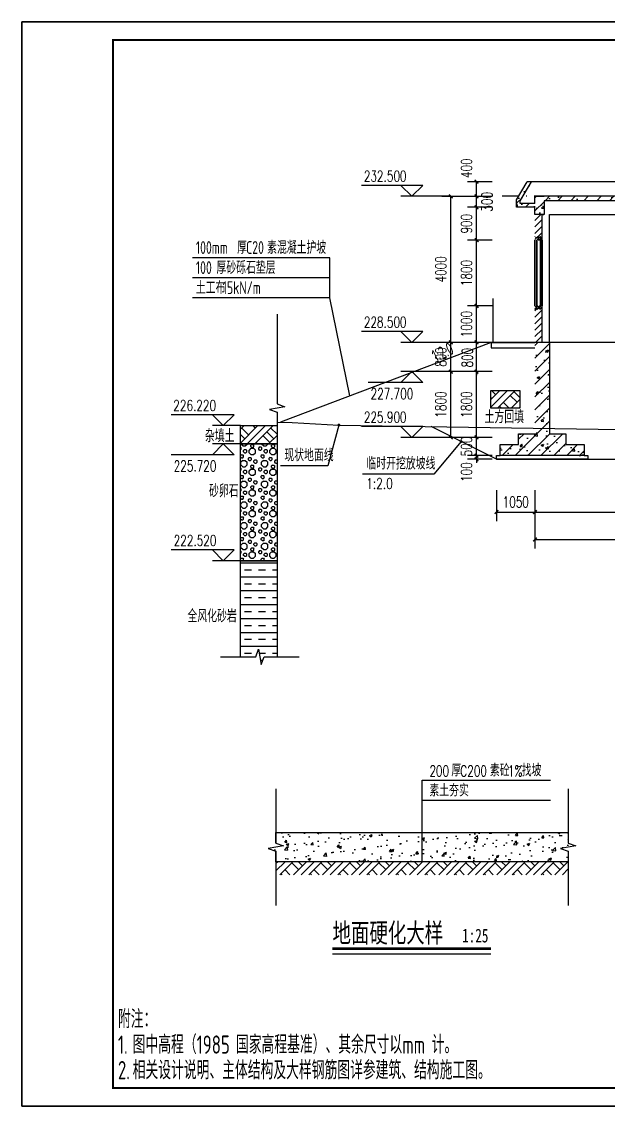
# Model space of a CAD drawing. Header units: millimetres. Extents: x -725 to 2274960, y -506 to 2980382.
# Drawn here: x 2075283 to 2091337, y 2586514 to 2616214 of the extents above; entities that cross this region are included whole.
import ezdxf

# ---------------------------------------------------------------- set-up
doc = ezdxf.new("R2010")
doc.units = ezdxf.units.MM
doc.header["$LTSCALE"] = 1000
doc.linetypes.add('DOTE', pattern=[2.42, 2, -0.2, 0.02, -0.2])
for name, color, linetype in [('DIM_ELEV', 3, 'Continuous'), ('DIM_LEAD', 3, 'Continuous'), ('DIM_SYMB', 3, 'Continuous'), ('DMX', 7, 'Continuous'), ('DOTE', 1, 'DOTE'), ('PUB_DIM', 3, 'Continuous'), ('PUB_TITLE', 4, 'Continuous'), ('TEXT_BG', 3, 'Continuous'), ('TWT_DIM', 3, 'Continuous'), ('YHG_文字', 7, 'Continuous'), ('YHJ_剖面_梁板', 4, 'Continuous'), ('YHJ_平面_砖墙', 4, 'Continuous'), ('YHJ_文字_公文、说明', 7, 'Continuous'), ('YHJ_看线', 144, 'Continuous'), ('YHJ_门窗细线', 160, 'Continuous'), ('附属构件', 6, 'Continuous')]:
    doc.layers.add(name, color=color, linetype=linetype)
doc.styles.add('_TCH_DIM', font='SIMPLEX', dxfattribs={"bigfont": 'GBCBIG'})
doc.styles.add('_TCH_DIM_T3', font='SIMPLEX', dxfattribs={"width": 0.705882, "bigfont": 'GBCBIG'})
doc.styles.add('biaotilan', font='', dxfattribs={"width": 0.7})
doc.styles.add('TSSD_Rein', font='tssdeng.shx', dxfattribs={"width": 0.7, "bigfont": 'hztxt.shx'})
doc.styles.get('biaotilan').set_extended_font_data('SimSun')
doc.dimstyles.new('_TCH_ARCH&&100', dxfattribs={"dimtxt": 297.5, "dimasz": 100, "dimexe": 250, "dimexo": 300, "dimgap": 126.25, "dimtad": 1, "dimdec": 0, "dimzin": 0, "dimdsep": 46, "dimtxsty": '_TCH_DIM_T3', "dimblk": 'ARCHTICK', "dimcen": 0.09, "dimclrt": 7, "dimazin": 2, "dimtfac": 1, "dimtdec": 0, "dimtix": 1, "dimtmove": 2, "dimatfit": 3, "dimfxl": 75, "dimtolj": 1, "dimtzin": 0, "dimarcsym": 0})
doc.dimstyles.new('_TCH_ARCH_M_M&&100', dxfattribs={"dimtxt": 297.5, "dimasz": 100, "dimexe": 250, "dimexo": 300, "dimgap": 126.25, "dimtad": 1, "dimdec": 0, "dimzin": 0, "dimdsep": 46, "dimtxsty": '_TCH_DIM_T3', "dimblk": 'ARCHTICK', "dimcen": 0.09, "dimclrt": 7, "dimazin": 2, "dimtfac": 1, "dimtdec": 0, "dimtix": 1, "dimtmove": 2, "dimatfit": 3, "dimfxl": 75, "dimtolj": 1, "dimtzin": 0, "dimarcsym": 0})
doc.dimstyles.new('_TWT_ARCH&&100', dxfattribs={"dimtxt": 297.5, "dimasz": 100, "dimexe": 250, "dimexo": 300, "dimgap": 126.25, "dimtad": 1, "dimdec": 0, "dimzin": 0, "dimdsep": 46, "dimtxsty": '_TCH_DIM_T3', "dimblk": 'ARCHTICK', "dimcen": 0.09, "dimclrt": 7, "dimazin": 2, "dimtfac": 1, "dimtdec": 0, "dimtix": 1, "dimtmove": 2, "dimatfit": 3, "dimfxl": 75, "dimtolj": 1, "dimtzin": 0, "dimarcsym": 0})
pattern_1 = [(50, (0, 0), (179.3150457, -15.688034), [18.75, -206.25]), (355, (0, 0), (-34.687833, 188.048033), [15, -165]), (100.4514, (14.94, -1.3), (144.627345, 172.3598855), [15.9350475, -175.285528]), (46.1842, (0, 50), (266.810262, -41.379754), [28.125, -309.375]), (96.6356, (22.23, 46.55), (233.665676, 243.529468), [23.902572, -262.92825]), (351.1842, (0, 50), (233.665486, 243.52965), [22.5, -247.5]), (21, (25, 37.5), (149.226763, -100.6547227), [18.75, -206.25]), (326, (25, 37.5), (60.828833, 181.287511), [15, -165]), (71.4514, (37.44, 29.11), (210.055657, 80.632624), [15.9350475, -175.285528]), (37.5, (0, 0), (3.0399638, 83.2234635), [0, -163, 0, -167.5, 0, -165.625]), (7.5, (0, 0), (65.7673844, 98.602928), [0, -95.5, 0, -159.25, 0, -63.125]), (327.5, (-55.75, 0), (133.455609, -5.638718), [0, -62.5, 0, -195, 0, -258.75]), (317.5, (-80.75, 0), (145.7965423, 25.0262456), [0, -81.25, 0, -129.5, 0, -183.75])]

# ---------------------------------------------------------------- blocks, each defined once
blk = doc.blocks.new('HAYJZ A3')
blk.add_lwpolyline([(4975, -403417), (46975, -403417), (46975, -433117), (4975, -433117), (4975, -403417)])
at = {"const_width": 50}
blk.add_lwpolyline([(7475, -403917), (46475, -403917), (46475, -432617), (7475, -432617), (7475, -403917)], dxfattribs=at)
at = {"layer": 'PUB_TITLE'}
blk.add_lwpolyline([(4975, -433117), (46975, -433117), (46975, -403417), (4975, -403417)], close=True, dxfattribs=at)
blk = doc.blocks.new('AFGASEGASGAGASDGASFASFD')
h = blk.add_hatch()
h.set_pattern_fill('混凝土', color=8, scale=25)
h.set_pattern_definition(pattern_1)
h.paths.add_polyline_path([(2087869.4, 2592316.4), (2087974.4, 2592334.9), (2087921.9, 2592354), (2087921.9, 2592425.9), (2086921.9, 2592425.9), (2086921.9, 2592225.9), (2087921.9, 2592225.9), (2087921.9, 2592297.8)])
h.paths.add_polyline_path([(2086921.9, 2592425.9), (2085921.9, 2592425.9), (2085921.9, 2592354), (2085974.4, 2592334.9), (2085869.4, 2592316.4), (2085921.9, 2592297.8), (2085921.9, 2592225.9), (2086921.9, 2592225.9)])
at = {"layer": 'YHJ_剖面_梁板'}
h = blk.add_hatch(dxfattribs=at)
h.set_pattern_fill('混凝土', color=8, scale=25)
h.set_pattern_definition(pattern_1)
edge = h.paths.add_edge_path()
edge.add_line((2085921.9, 2592354), (2085921.9, 2592425.9))
edge.add_line((2085921.9, 2592425.9), (2087921.9, 2592425.9))
edge.add_line((2087921.9, 2592425.9), (2087921.9, 2592354))
h = blk.add_hatch(dxfattribs=at)
h.set_pattern_fill('夯实土壤', color=8, scale=25)
h.set_pattern_definition([(45, (29.5, 0), (-99.348503, 99.348503), []), (45, (82, 0), (-99.348503, 99.348503), []), (45, (134.5, 0), (-99.348503, 99.348503), []), (135, (29.5, 0), (-99.348503, -99.348503), [66.25, -74.25]), (135, (55.75, 26.25), (-99.348503, -99.348503), [66.25, -74.25]), (135, (82, 52.5), (-99.348503, -99.348503), [66.25, -74.25])])
h.paths.add_polyline_path([(2085921.9, 2592225.9), (2087921.9, 2592225.9), (2087921.9, 2592137.1), (2085921.9, 2592137.1)])
at = {"layer": 'DIM_SYMB'}
for p, q in [((2086921.9, 2592646.3), (2086921.9, 2592783.7)), ((2086921.9, 2592783.7), (2087800.3, 2592783.7)), ((2086921.9, 2592225.9), (2086921.9, 2592646.3)), ((2086921.9, 2592646.3), (2087800.3, 2592646.3))]:
    blk.add_line(p, q, dxfattribs=at)
for points in [[(2085921.9, 2592725.9), (2085921.9, 2592354), (2085974.4, 2592334.9), (2085869.4, 2592316.4), (2085921.9, 2592297.8), (2085921.9, 2591925.9)], [(2087921.9, 2592725.9), (2087921.9, 2592354), (2087974.4, 2592334.9), (2087869.4, 2592316.4), (2087921.9, 2592297.8), (2087921.9, 2591925.9)]]:
    blk.add_lwpolyline(points, dxfattribs=at)
at = {"layer": 'YHJ_剖面_梁板'}
for points in [[(2085921.9, 2592354), (2085921.9, 2592425.9), (2087921.9, 2592425.9), (2087921.9, 2592354)], [(2087921.9, 2592297.8), (2087921.9, 2592225.9), (2085921.9, 2592225.9), (2085921.9, 2592297.8)]]:
    blk.add_lwpolyline(points, dxfattribs=at)
at = {"layer": 'DIM_SYMB', "color": 7, "style": '_TCH_DIM', "width": 0.705882}
for s, p in [('200', (2086971.8, 2592810)), ('C200', (2087183.2, 2592810)), ('1%%%', (2087508.6, 2592810))]:
    blk.add_text(s, height=74.38, dxfattribs=at).set_placement(p)
at = {"layer": 'DIM_SYMB', "color": 7, "style": '_TCH_DIM'}
for s, p in [('厚', (2087121.8, 2592810)), ('素砼', (2087385.7, 2592810)), ('找坡', (2087603.6, 2592810)), ('素土夯实', (2086971.8, 2592672.6))]:
    blk.add_text(s, height=84.4, dxfattribs=at).set_placement(p)
blk = doc.blocks.new('_ArchTick')
at = {"color": 0, "linetype": 'ByBlock', "const_width": 0.4}
blk.add_lwpolyline([(-0.5, -0.5), (0.5, 0.5)], dxfattribs=at)
blk = doc.blocks.new('*D259')
at = {"layer": 'Defpoints', "color": 0, "transparency": 16777216}
for p in [(2089329, 2603282), (2104929, 2603282), (2104929, 2602035)]:
    blk.add_point(p, dxfattribs=at)
at = {"layer": 'TWT_DIM', "color": 0, "lineweight": -2, "transparency": 16777216}
for p, q in [((2089329, 2602982), (2089329, 2601785)), ((2104929, 2602982), (2104929, 2601785)), ((2089329, 2602035), (2104929, 2602035))]:
    blk.add_line(p, q, dxfattribs=at)
at = {"layer": 'TWT_DIM', "color": 0, "lineweight": -2, "transparency": 16777216, "xscale": 100, "yscale": 100, "zscale": 100, "rotation": 180}
blk.add_blockref('_ArchTick', (2089329, 2602035), dxfattribs=at)
at = {"layer": 'TWT_DIM', "color": 0, "lineweight": -2, "transparency": 16777216, "xscale": 100, "yscale": 100, "zscale": 100}
blk.add_blockref('_ArchTick', (2104929, 2602035), dxfattribs=at)
at = {"layer": 'TWT_DIM', "color": 7, "transparency": 16777216, "insert": (2097129, 2602310), "char_height": 297.5, "attachment_point": 5, "style": '_TCH_DIM_T3'}
blk.add_mtext('\\A1;15600', dxfattribs=at)
blk = doc.blocks.new('*D260')
at = {"layer": 'Defpoints', "color": 0, "transparency": 16777216}
for p in [(2088279, 2603682), (2089329, 2603682), (2089329, 2602787)]:
    blk.add_point(p, dxfattribs=at)
at = {"layer": 'PUB_DIM', "color": 0, "lineweight": -2, "transparency": 16777216}
for p, q in [((2088279, 2603382), (2088279, 2602537)), ((2089329, 2603382), (2089329, 2602537)), ((2088279, 2602787), (2089329, 2602787))]:
    blk.add_line(p, q, dxfattribs=at)
at = {"layer": 'PUB_DIM', "color": 0, "lineweight": -2, "transparency": 16777216, "xscale": 100, "yscale": 100, "zscale": 100, "rotation": 180}
blk.add_blockref('_ArchTick', (2088279, 2602787), dxfattribs=at)
at = {"layer": 'PUB_DIM', "color": 0, "lineweight": -2, "transparency": 16777216, "xscale": 100, "yscale": 100, "zscale": 100}
blk.add_blockref('_ArchTick', (2089329, 2602787), dxfattribs=at)
at = {"layer": 'PUB_DIM', "color": 7, "transparency": 16777216, "insert": (2088804, 2603062), "char_height": 297.5, "attachment_point": 5, "style": '_TCH_DIM_T3'}
blk.add_mtext('\\A1;1050', dxfattribs=at)
blk = doc.blocks.new('*D261')
at = {"layer": 'Defpoints', "color": 0, "transparency": 16777216}
for p in [(2089329, 2603682), (2094929, 2603682), (2094929, 2602787)]:
    blk.add_point(p, dxfattribs=at)
at = {"layer": 'PUB_DIM', "color": 0, "lineweight": -2, "transparency": 16777216}
for p, q in [((2089329, 2603382), (2089329, 2602537)), ((2094929, 2603382), (2094929, 2602537)), ((2089329, 2602787), (2094929, 2602787))]:
    blk.add_line(p, q, dxfattribs=at)
at = {"layer": 'PUB_DIM', "color": 0, "lineweight": -2, "transparency": 16777216, "xscale": 100, "yscale": 100, "zscale": 100, "rotation": 180}
blk.add_blockref('_ArchTick', (2089329, 2602787), dxfattribs=at)
at = {"layer": 'PUB_DIM', "color": 0, "lineweight": -2, "transparency": 16777216, "xscale": 100, "yscale": 100, "zscale": 100}
blk.add_blockref('_ArchTick', (2094929, 2602787), dxfattribs=at)
at = {"layer": 'PUB_DIM', "color": 7, "transparency": 16777216, "insert": (2092129, 2603062), "char_height": 297.5, "attachment_point": 5, "style": '_TCH_DIM_T3'}
blk.add_mtext('\\A1;5600', dxfattribs=at)
blk = doc.blocks.new('*D266')
at = {"layer": 'Defpoints', "color": 0, "transparency": 16777216}
for p in [(2087731, 2604332), (2088460, 2604332), (2088460, 2604232)]:
    blk.add_point(p, dxfattribs=at)
at = {"layer": 'PUB_DIM', "color": 0, "lineweight": -2, "transparency": 16777216}
for p, q in [((2087731, 2604332), (2087731, 2604432)), ((2088160, 2604332), (2087481, 2604332)), ((2088160, 2604232), (2087481, 2604232)), ((2087731, 2604232), (2087731, 2604332)), ((2087731, 2604232), (2087731, 2604132))]:
    blk.add_line(p, q, dxfattribs=at)
at = {"layer": 'PUB_DIM', "color": 0, "lineweight": -2, "transparency": 16777216, "xscale": 100, "yscale": 100, "zscale": 100}
for p, rotation in [((2087731, 2604332), 270), ((2087731, 2604232), 90)]:
    blk.add_blockref('_ArchTick', p, dxfattribs=dict(at, rotation=rotation))
at = {"layer": 'PUB_DIM', "color": 7, "transparency": 16777216, "insert": (2087456, 2603882), "char_height": 297.5, "attachment_point": 5, "rotation": 90, "style": '_TCH_DIM_T3'}
blk.add_mtext('\\A1;100', dxfattribs=at)
blk = doc.blocks.new('*D267')
at = {"layer": 'Defpoints', "color": 0, "transparency": 16777216}
for p in [(2087731, 2604832), (2088460, 2604832), (2088460, 2604332)]:
    blk.add_point(p, dxfattribs=at)
at = {"layer": 'PUB_DIM', "color": 0, "lineweight": -2, "transparency": 16777216}
for p, q in [((2088160, 2604832), (2087481, 2604832)), ((2087731, 2604832), (2087731, 2604932)), ((2087731, 2604332), (2087731, 2604832)), ((2088160, 2604332), (2087481, 2604332)), ((2087731, 2604332), (2087731, 2604232))]:
    blk.add_line(p, q, dxfattribs=at)
at = {"layer": 'PUB_DIM', "color": 0, "lineweight": -2, "transparency": 16777216, "xscale": 100, "yscale": 100, "zscale": 100}
for p, rotation in [((2087731, 2604832), 270), ((2087731, 2604332), 90)]:
    blk.add_blockref('_ArchTick', p, dxfattribs=dict(at, rotation=rotation))
at = {"layer": 'PUB_DIM', "color": 7, "transparency": 16777216, "insert": (2087456, 2604582), "char_height": 297.5, "attachment_point": 5, "rotation": 90, "style": '_TCH_DIM_T3'}
blk.add_mtext('\\A1;500', dxfattribs=at)
blk = doc.blocks.new('*D268')
at = {"layer": 'Defpoints', "color": 0, "transparency": 16777216}
for p in [(2087731, 2606632), (2088460, 2606632), (2088460, 2604832)]:
    blk.add_point(p, dxfattribs=at)
at = {"layer": 'PUB_DIM', "color": 0, "lineweight": -2, "transparency": 16777216}
for p, q in [((2088160, 2606632), (2087481, 2606632)), ((2087731, 2604832), (2087731, 2606632)), ((2088160, 2604832), (2087481, 2604832))]:
    blk.add_line(p, q, dxfattribs=at)
at = {"layer": 'PUB_DIM', "color": 0, "lineweight": -2, "transparency": 16777216, "xscale": 100, "yscale": 100, "zscale": 100}
for p, rotation in [((2087731, 2606632), 90), ((2087731, 2604832), 270)]:
    blk.add_blockref('_ArchTick', p, dxfattribs=dict(at, rotation=rotation))
at = {"layer": 'PUB_DIM', "color": 7, "transparency": 16777216, "insert": (2087456, 2605732), "char_height": 297.5, "attachment_point": 5, "rotation": 90, "style": '_TCH_DIM_T3'}
blk.add_mtext('\\A1;1800', dxfattribs=at)
blk = doc.blocks.new('*D269')
at = {"layer": 'Defpoints', "color": 0, "transparency": 16777216}
for p in [(2087731, 2607432), (2088460, 2607432), (2088460, 2606632)]:
    blk.add_point(p, dxfattribs=at)
at = {"layer": 'PUB_DIM', "color": 0, "lineweight": -2, "transparency": 16777216}
for p, q in [((2088160, 2607432), (2087481, 2607432)), ((2087731, 2607432), (2087731, 2607532)), ((2087731, 2606632), (2087731, 2607432)), ((2088160, 2606632), (2087481, 2606632)), ((2087731, 2606632), (2087731, 2606532))]:
    blk.add_line(p, q, dxfattribs=at)
at = {"layer": 'PUB_DIM', "color": 0, "lineweight": -2, "transparency": 16777216, "xscale": 100, "yscale": 100, "zscale": 100}
for p, rotation in [((2087731, 2607432), 270), ((2087731, 2606632), 90)]:
    blk.add_blockref('_ArchTick', p, dxfattribs=dict(at, rotation=rotation))
at = {"layer": 'PUB_DIM', "color": 7, "transparency": 16777216, "insert": (2087481, 2607014), "char_height": 297.5, "attachment_point": 5, "rotation": 90, "style": '_TCH_DIM_T3'}
blk.add_mtext('\\A1;800', dxfattribs=at)
blk = doc.blocks.new('*D270')
at = {"layer": 'Defpoints', "color": 0, "transparency": 16777216}
for p in [(2087731, 2608432), (2088460, 2608432), (2088460, 2607432)]:
    blk.add_point(p, dxfattribs=at)
at = {"layer": 'PUB_DIM', "color": 0, "lineweight": -2, "transparency": 16777216}
for p, q in [((2088160, 2608432), (2087481, 2608432)), ((2087731, 2607432), (2087731, 2608432)), ((2088160, 2607432), (2087481, 2607432))]:
    blk.add_line(p, q, dxfattribs=at)
at = {"layer": 'PUB_DIM', "color": 0, "lineweight": -2, "transparency": 16777216, "xscale": 100, "yscale": 100, "zscale": 100}
for p, rotation in [((2087731, 2608432), 90), ((2087731, 2607432), 270)]:
    blk.add_blockref('_ArchTick', p, dxfattribs=dict(at, rotation=rotation))
at = {"layer": 'PUB_DIM', "color": 7, "transparency": 16777216, "insert": (2087456, 2607932), "char_height": 297.5, "attachment_point": 5, "rotation": 90, "style": '_TCH_DIM_T3'}
blk.add_mtext('\\A1;1000', dxfattribs=at)
blk = doc.blocks.new('*D271')
at = {"layer": 'Defpoints', "color": 0, "transparency": 16777216}
for p in [(2087731, 2610232), (2088460, 2610232), (2088460, 2608432)]:
    blk.add_point(p, dxfattribs=at)
at = {"layer": 'PUB_DIM', "color": 0, "lineweight": -2, "transparency": 16777216}
for p, q in [((2088160, 2610232), (2087481, 2610232)), ((2087731, 2608432), (2087731, 2610232)), ((2088160, 2608432), (2087481, 2608432))]:
    blk.add_line(p, q, dxfattribs=at)
at = {"layer": 'PUB_DIM', "color": 0, "lineweight": -2, "transparency": 16777216, "xscale": 100, "yscale": 100, "zscale": 100}
for p, rotation in [((2087731, 2610232), 90), ((2087731, 2608432), 270)]:
    blk.add_blockref('_ArchTick', p, dxfattribs=dict(at, rotation=rotation))
at = {"layer": 'PUB_DIM', "color": 7, "transparency": 16777216, "insert": (2087456, 2609332), "char_height": 297.5, "attachment_point": 5, "rotation": 90, "style": '_TCH_DIM_T3'}
blk.add_mtext('\\A1;1800', dxfattribs=at)
blk = doc.blocks.new('*D272')
at = {"layer": 'Defpoints', "color": 0, "transparency": 16777216}
for p in [(2087731, 2611132), (2088460, 2611132), (2088460, 2610232)]:
    blk.add_point(p, dxfattribs=at)
at = {"layer": 'PUB_DIM', "color": 0, "lineweight": -2, "transparency": 16777216}
for p, q in [((2088160, 2611132), (2087481, 2611132)), ((2087731, 2610232), (2087731, 2611132)), ((2088160, 2610232), (2087481, 2610232))]:
    blk.add_line(p, q, dxfattribs=at)
at = {"layer": 'PUB_DIM', "color": 0, "lineweight": -2, "transparency": 16777216, "xscale": 100, "yscale": 100, "zscale": 100}
for p, rotation in [((2087731, 2611132), 90), ((2087731, 2610232), 270)]:
    blk.add_blockref('_ArchTick', p, dxfattribs=dict(at, rotation=rotation))
at = {"layer": 'PUB_DIM', "color": 7, "transparency": 16777216, "insert": (2087456, 2610682), "char_height": 297.5, "attachment_point": 5, "rotation": 90, "style": '_TCH_DIM_T3'}
blk.add_mtext('\\A1;900', dxfattribs=at)
blk = doc.blocks.new('*D273')
at = {"layer": 'Defpoints', "color": 0, "transparency": 16777216}
for p in [(2087731, 2611432), (2088460, 2611432), (2088460, 2611132)]:
    blk.add_point(p, dxfattribs=at)
at = {"layer": 'PUB_DIM', "color": 0, "lineweight": -2, "transparency": 16777216}
for p, q in [((2088160, 2611432), (2087481, 2611432)), ((2087731, 2611132), (2087731, 2611432)), ((2088160, 2611132), (2087481, 2611132))]:
    blk.add_line(p, q, dxfattribs=at)
at = {"layer": 'PUB_DIM', "color": 0, "lineweight": -2, "transparency": 16777216, "xscale": 100, "yscale": 100, "zscale": 100}
for p, rotation in [((2087731, 2611432), 90), ((2087731, 2611132), 270)]:
    blk.add_blockref('_ArchTick', p, dxfattribs=dict(at, rotation=rotation))
at = {"layer": 'PUB_DIM', "color": 7, "transparency": 16777216, "insert": (2088018, 2611282), "char_height": 297.5, "attachment_point": 5, "rotation": 90, "style": '_TCH_DIM_T3'}
blk.add_mtext('\\A1;300', dxfattribs=at)
blk = doc.blocks.new('*D274')
at = {"layer": 'Defpoints', "color": 0, "transparency": 16777216}
for p in [(2087731, 2611832), (2088460, 2611832), (2088460, 2611432)]:
    blk.add_point(p, dxfattribs=at)
at = {"layer": 'PUB_DIM', "color": 0, "lineweight": -2, "transparency": 16777216}
for p, q in [((2088160, 2611832), (2087481, 2611832)), ((2087731, 2611432), (2087731, 2611832)), ((2088160, 2611432), (2087481, 2611432))]:
    blk.add_line(p, q, dxfattribs=at)
at = {"layer": 'PUB_DIM', "color": 0, "lineweight": -2, "transparency": 16777216, "xscale": 100, "yscale": 100, "zscale": 100}
for p, rotation in [((2087731, 2611832), 90), ((2087731, 2611432), 270)]:
    blk.add_blockref('_ArchTick', p, dxfattribs=dict(at, rotation=rotation))
at = {"layer": 'PUB_DIM', "color": 7, "transparency": 16777216, "insert": (2087456, 2612202), "char_height": 297.5, "attachment_point": 5, "rotation": 90, "style": '_TCH_DIM_T3'}
blk.add_mtext('\\A1;400', dxfattribs=at)
blk = doc.blocks.new('*D275')
at = {"layer": 'Defpoints', "color": 0, "transparency": 16777216}
for p in [(2087029, 2606632), (2088160, 2606632), (2088160, 2604832)]:
    blk.add_point(p, dxfattribs=at)
at = {"layer": 'PUB_DIM', "color": 0, "lineweight": -2, "transparency": 16777216}
for p, q in [((2087860, 2606632), (2086779, 2606632)), ((2087029, 2604832), (2087029, 2606632)), ((2087860, 2604832), (2086779, 2604832))]:
    blk.add_line(p, q, dxfattribs=at)
at = {"layer": 'PUB_DIM', "color": 0, "lineweight": -2, "transparency": 16777216, "xscale": 100, "yscale": 100, "zscale": 100}
for p, rotation in [((2087029, 2606632), 90), ((2087029, 2604832), 270)]:
    blk.add_blockref('_ArchTick', p, dxfattribs=dict(at, rotation=rotation))
at = {"layer": 'PUB_DIM', "color": 7, "transparency": 16777216, "insert": (2086754, 2605732), "char_height": 297.5, "attachment_point": 5, "rotation": 90, "style": '_TCH_DIM_T3'}
blk.add_mtext('\\A1;1800', dxfattribs=at)
blk = doc.blocks.new('*D276')
at = {"layer": 'Defpoints', "color": 0, "transparency": 16777216}
for p in [(2087029, 2607432), (2088160, 2607432), (2088160, 2606632)]:
    blk.add_point(p, dxfattribs=at)
at = {"layer": 'PUB_DIM', "color": 0, "lineweight": -2, "transparency": 16777216}
for p, q in [((2087860, 2607432), (2086779, 2607432)), ((2087029, 2606632), (2087029, 2607432)), ((2087860, 2606632), (2086779, 2606632))]:
    blk.add_line(p, q, dxfattribs=at)
at = {"layer": 'PUB_DIM', "color": 0, "lineweight": -2, "transparency": 16777216, "xscale": 100, "yscale": 100, "zscale": 100}
for p, rotation in [((2087029, 2607432), 90), ((2087029, 2606632), 270)]:
    blk.add_blockref('_ArchTick', p, dxfattribs=dict(at, rotation=rotation))
at = {"layer": 'PUB_DIM', "color": 7, "transparency": 16777216, "insert": (2086754, 2607032), "char_height": 297.5, "attachment_point": 5, "rotation": 90, "style": '_TCH_DIM_T3'}
blk.add_mtext('\\A1;800', dxfattribs=at)
blk = doc.blocks.new('*D277')
at = {"layer": 'Defpoints', "color": 0, "transparency": 16777216}
for p in [(2087029, 2611432), (2088160, 2611432), (2088160, 2607432)]:
    blk.add_point(p, dxfattribs=at)
at = {"layer": 'PUB_DIM', "color": 0, "lineweight": -2, "transparency": 16777216}
for p, q in [((2087860, 2611432), (2086779, 2611432)), ((2087029, 2607432), (2087029, 2611432)), ((2087860, 2607432), (2086779, 2607432))]:
    blk.add_line(p, q, dxfattribs=at)
at = {"layer": 'PUB_DIM', "color": 0, "lineweight": -2, "transparency": 16777216, "xscale": 100, "yscale": 100, "zscale": 100}
for p, rotation in [((2087029, 2611432), 90), ((2087029, 2607432), 270)]:
    blk.add_blockref('_ArchTick', p, dxfattribs=dict(at, rotation=rotation))
at = {"layer": 'PUB_DIM', "color": 7, "transparency": 16777216, "insert": (2086754, 2609432), "char_height": 297.5, "attachment_point": 5, "rotation": 90, "style": '_TCH_DIM_T3'}
blk.add_mtext('\\A1;4000', dxfattribs=at)

msp = doc.modelspace()

# ---------------------------------------------------------------- hatches: boundary and pattern name
h = msp.add_hatch()
h.set_pattern_fill('钢筋混凝土', color=8, scale=20)
h.set_pattern_definition([(45, (-400046.715, -283659.825), (-35.35533906, 35.35533906), []), (50, (-400046.71, -283659.83), (143.4520365, -12.550427), [15, -165]), (355, (-400046.71, -283659.83), (-27.750267, 150.438427), [12, -132]), (100.4514, (-400034.76, -283660.87), (115.7018763, 137.8879084), [12.748038, -140.2284224]), (46.1842, (-400046.71, -283619.83), (213.44821, -33.103803), [22.5, -247.5]), (96.6356, (-400028.93, -283622.58), (186.932541, 194.823574), [19.122058, -210.3426]), (351.1842, (-400046.71, -283619.83), (186.932389, 194.82372), [18, -198]), (21, (-400026.71, -283629.83), (119.3814104, -80.523778), [15, -165]), (326, (-400026.71, -283629.83), (48.6630664, 145.030009), [12, -132]), (71.4514, (-400016.77, -283636.54), (168.0445257, 64.5060993), [12.748038, -140.2284224]), (37.5, (-400046.715, -283659.825), (2.43197106, 66.5787708), [0, -130.4, 0, -134, 0, -132.5]), (7.5, (-400046.715, -283659.825), (52.6139075, 78.8823424), [0, -76.4, 0, -127.4, 0, -50.5]), (327.5, (-400091.315, -283659.825), (106.7644872, -4.51097435), [0, -50, 0, -156, 0, -207]), (317.5, (-400111.31, -283659.825), (116.6372339, 20.0209965), [0, -65, 0, -103.6, 0, -147])])
h.paths.add_polyline_path([(2089428.5468, 2608432.4594), (2089528.5468, 2608432.4594), (2089528.5468, 2608332.4594), (2089428.5468, 2608332.4594)])
h.paths.add_polyline_path([(2089328.5468, 2608432.4594), (2089428.5468, 2608432.4594), (2089428.5468, 2608332.4594), (2089328.5468, 2608332.4594)])
h.paths.add_polyline_path([(2089428.5468, 2610332.4594), (2089528.5468, 2610332.4594), (2089528.5468, 2610232.4594), (2089428.5468, 2610232.4594)])
h.paths.add_polyline_path([(2089328.5468, 2610332.4594), (2089428.5468, 2610332.4594), (2089428.5468, 2610232.4594), (2089328.5468, 2610232.4594)])
h = msp.add_hatch()
h.set_pattern_fill('钢筋混凝土', color=8, scale=100)
h.set_pattern_definition([(45, (-400046.71, -283659.83), (-176.776695, 176.776695), []), (50, (-400046.7, -283659.8), (717.26018, -62.752135), [75, -825]), (355, (-400046.7, -283659.8), (-138.75133, 752.19213), [60, -660]), (100.4514, (-399986.94, -283665.05), (578.50938, 689.43954), [63.74019, -701.14211]), (46.1842, (-400046.7, -283459.8), (1067.24105, -165.51901), [112.5, -1237.5]), (96.6356, (-399957.8, -283473.6), (934.6627, 974.11787), [95.6103, -1051.713]), (351.1842, (-400046.7, -283459.8), (934.66195, 974.1186), [90, -990]), (21, (-399946.7, -283509.8), (596.90705, -402.61889), [75, -825]), (326, (-399946.7, -283509.8), (243.31533, 725.15005), [60, -660]), (71.4514, (-399897, -283543.4), (840.22263, 322.5305), [63.74019, -701.14211]), (37.5, (-400046.71, -283659.83), (12.159855, 332.893854), [0, -652, 0, -670, 0, -662.5]), (7.5, (-400046.7, -283659.83), (263.069537, 394.411712), [0, -382, 0, -637, 0, -252.5]), (327.5, (-400269.71, -283659.83), (533.822436, -22.554872), [0, -250, 0, -780, 0, -1035]), (317.5, (-400369.7, -283659.83), (583.18617, 100.10498), [0, -325, 0, -518, 0, -735])])
h.paths.add_polyline_path([(2089428.5468, 2607432.4594), (2089728.5468, 2607432.4594), (2089728.5468, 2604932.4594), (2090178.5468, 2604932.4594), (2090178.5468, 2604632.4594), (2090678.5468, 2604632.4594), (2090678.5468, 2604332.4594), (2089728.5468, 2604332.4594), (2089428.5468, 2604332.4594)])
h.paths.add_polyline_path([(2088378.5468, 2604632.4594), (2088878.5468, 2604632.4594), (2088878.5468, 2604932.4594), (2089328.5468, 2604932.4594), (2089328.5468, 2607432.4594), (2089428.5468, 2607432.4594), (2089428.5468, 2604332.4594), (2088878.5468, 2604332.4594), (2088378.5468, 2604332.4594)])
at = {"layer": 'TEXT_BG'}
h = msp.add_hatch(dxfattribs=at)
h.set_pattern_fill('夯实土壤', color=8, scale=100)
h.set_pattern_definition([(45, (1446252, 2650698.25), (-397.394, 397.394), []), (45, (1446462, 2650698.25), (-397.394, 397.394), []), (45, (1446672, 2650698.25), (-397.394, 397.394), []), (135, (1446252, 2650698.25), (-397.394, -397.394), [265, -297]), (135, (1446357, 2650803.25), (-397.394, -397.394), [265, -297]), (135, (1446462, 2650908.25), (-397.394, -397.394), [265, -297])])
h.paths.add_polyline_path([(2088922.7883, 2606106.3641), (2088112.8089, 2606106.3641), (2088112.8089, 2605638.7223), (2088922.7883, 2605638.7223)])
at = {"layer": 'YHJ_剖面_梁板'}
h = msp.add_hatch(dxfattribs=at)
h.set_pattern_fill('钢筋混凝土', color=8, scale=100)
h.set_pattern_definition([(45, (-125828.27, 3081.2), (-176.776695, 176.776695), []), (50, (-125828.3, 3081.2), (717.26018, -62.75213), [75, -825]), (355, (-125828.3, 3081.2), (-138.75133, 752.19213), [60, -660]), (100.4514, (-125768.5, 3076), (578.50938, 689.43954), [63.74019, -701.14211]), (46.1842, (-125828.3, 3281.2), (1067.24105, -165.51901), [112.5, -1237.5]), (96.6356, (-125739.3, 3267.4), (934.6627, 974.11787), [95.6103, -1051.713]), (351.1842, (-125828.3, 3281.2), (934.66195, 974.1186), [90, -990]), (21, (-125728.3, 3231.2), (596.90705, -402.61889), [75, -825]), (326, (-125728.3, 3231.2), (243.31533, 725.15005), [60, -660]), (71.4514, (-125678.5, 3197.66), (840.22263, 322.5305), [63.74019, -701.14211]), (37.5, (-125828.27, 3081.2), (12.159855, 332.893854), [0, -652, 0, -670, 0, -662.5]), (7.5, (-125828.27, 3081.2), (263.069537, 394.411712), [0, -382, 0, -637, 0, -252.5]), (327.5, (-126051.27, 3081.2), (533.822436, -22.554872), [0, -250, 0, -780, 0, -1035]), (317.5, (-126151.27, 3081.2), (583.18617, 100.10498), [0, -325, 0, -518, 0, -735])])
h.paths.add_polyline_path([(2095428.5468, 2611312.4594), (2095303.5468, 2611312.4594), (2095303.5468, 2610832.4594), (2095428.5468, 2610832.4594)], flags=17)
h.paths.add_polyline_path([(2095553.5468, 2611312.4594), (2095428.5468, 2611312.4594), (2095428.5468, 2610832.4594), (2095553.5468, 2610832.4594)], flags=17)
h.paths.add_polyline_path([(2100253.5468, 2611312.4594), (2104678.5468, 2611312.4594), (2104678.5468, 2610832.4594), (2104728.5468, 2610832.4594), (2104828.5468, 2610832.4594), (2104828.5468, 2611432.4594), (2104678.5468, 2611432.4594), (2095428.5468, 2611432.4594), (2095428.5468, 2611312.4594), (2095553.5468, 2611312.4594), (2100003.5468, 2611312.4594), (2100003.5468, 2610832.4594), (2100253.5468, 2610832.4594)])
h.paths.add_polyline_path([(2095428.5468, 2611432.4594), (2089428.5468, 2611432.4594), (2089428.5468, 2610932.4594), (2089578.5468, 2610932.4594), (2089578.5468, 2611312.4594), (2092303.5468, 2611312.4594), (2092303.5468, 2610832.4594), (2092553.5468, 2610832.4594), (2092553.5468, 2611312.4594), (2095428.5468, 2611312.4594)])
h.paths.add_polyline_path([(2089428.5468, 2611432.4594), (2089328.5468, 2611432.4594), (2089328.5468, 2611232.4594), (2088928.5468, 2611232.4594), (2088928.5468, 2611305.6645), (2089001.7519, 2611432.4594), (2088886.2819, 2611432.4594), (2088828.5468, 2611332.4594), (2088828.5468, 2611132.4594), (2089328.5468, 2611132.4594), (2089328.5468, 2610932.4594), (2089428.5468, 2610932.4594)])
h.paths.add_polyline_path([(2089232.692, 2611832.4594), (2089117.222, 2611832.4594), (2088886.2819, 2611432.4594), (2089001.7519, 2611432.4594)])
h.paths.add_polyline_path([(2104928.5468, 2611432.4594), (2104828.5468, 2611432.4594), (2104828.5468, 2610832.4594), (2104928.5468, 2610832.4594)])
h.paths.add_polyline_path([(2105428.5468, 2611332.4594), (2105370.8118, 2611432.4594), (2105255.3418, 2611432.4594), (2105328.5468, 2611305.6645), (2105328.5468, 2611232.4594), (2104928.5468, 2611232.4594), (2104928.5468, 2611132.4594), (2105428.5468, 2611132.4594)])
h.paths.add_polyline_path([(2105139.8717, 2611832.4594), (2105024.4017, 2611832.4594), (2105255.3418, 2611432.4594), (2105370.8118, 2611432.4594)])
h = msp.add_hatch(dxfattribs=at)
h.set_pattern_fill('普通砖', color=8, scale=50)
h.set_pattern_definition([(45, (-125828.27, 3170.97), (-88.388383, 88.388383), [])])
h.paths.add_polyline_path([(2095528.5468, 2609932.4594), (2095428.5468, 2609932.4594), (2095428.5468, 2610832.4594), (2095528.5468, 2610832.4594)])
h.paths.add_polyline_path([(2095328.5468, 2610832.4594), (2095428.5468, 2610832.4594), (2095428.5468, 2609932.4594), (2095328.5468, 2609932.4594)])
h.paths.add_polyline_path([(2089528.5468, 2610332.4594), (2089428.5468, 2610332.4594), (2089428.5468, 2610932.4594), (2089528.5468, 2610932.4594)])
h.paths.add_polyline_path([(2089428.5468, 2610332.4594), (2089328.5468, 2610332.4594), (2089328.5468, 2610932.4594), (2089428.5468, 2610932.4594)])
h.paths.add_polyline_path([(2089428.5468, 2608332.4594), (2089528.5468, 2608332.4594), (2089528.5468, 2607432.4594), (2089428.5468, 2607432.4594)])
h.paths.add_polyline_path([(2089328.5468, 2608332.4594), (2089428.5468, 2608332.4594), (2089428.5468, 2607432.4594), (2089328.5468, 2607432.4594)])
h = msp.add_hatch(dxfattribs=at)
h.set_pattern_fill('夯实土壤', color=8, scale=100)
h.set_pattern_definition([(45, (1719.54, -2612.85), (-397.39401, 397.39401), []), (45, (1929.54, -2612.85), (-397.39401, 397.39401), []), (45, (2139.54, -2612.85), (-397.39401, 397.39401), []), (135, (1719.54, -2612.85), (-397.39401, -397.39401), [265, -297]), (135, (1824.54, -2507.85), (-397.39401, -397.39401), [265, -297]), (135, (1929.54, -2402.85), (-397.39401, -397.39401), [265, -297])])
h.paths.add_polyline_path([(2081270.5728, 2605152.4594), (2082270.5728, 2605152.4594), (2082270.5728, 2604652.4594), (2081270.5728, 2604652.4594)])
h = msp.add_hatch(dxfattribs=at)
h.set_pattern_fill('石料_12', color=8, scale=1800, pattern_type=2)
h.set_pattern_definition([(0, (1601.54, -2612.85), (0, 566.92912), [35.43307, -531.49605]), (45, (1636.98, -2612.85), (-283.46456, 283.46456), [35.43307, -365.446357]), (135, (1601.54, -2612.85), (-283.46456, -283.46456), [35.43307, -365.446357]), (90, (1662.03, -2587.8), (-566.92912, 3e-14), [35.43307, -531.49605]), (90, (1576.5, -2587.8), (-566.92912, 3e-14), [35.43307, -531.49605]), (315, (1636.98, -2527.3), (283.46456, 283.46456), [35.43307, -365.446357]), (225, (1601.54, -2527.3), (283.46456, -283.46456), [35.43307, -365.446357]), (0, (1601.54, -2527.3), (0, 566.92912), [35.43307, -531.49605]), (0, (1885, -2896.3), (0, 566.92912), [35.43307, -531.49605]), (0, (1885, -2810.8), (0, 566.92912), [35.43307, -531.49605]), (90, (1859.95, -2871.26), (-566.92912, 3e-14), [35.43307, -531.49605]), (90, (1945.5, -2871.26), (-566.92912, 3e-14), [35.43307, -531.49605]), (0, (1493.54, -2378.85), (0, 566.92913), [70.86614, -496.06299]), (45, (1564.4, -2378.85), (5e-14, 566.92914), [70.86614, -730.89274]), (135, (1493.54, -2378.85), (-566.92914, 5e-14), [70.86614, -730.89274]), (90, (1614.5, -2328.74), (-566.92913, 3e-14), [70.86614, -496.06299]), (90, (1443.43, -2328.74), (-566.92913, 3e-14), [70.86614, -496.06299]), (315, (1564.4, -2207.77), (566.92914, -1e-13), [70.86614, -730.89274]), (225, (1493.54, -2207.77), (-1e-13, -566.92914), [70.86614, -730.89274]), (0, (1493.54, -2207.77), (0, 566.92913), [70.86614, -496.06299]), (0, (1835.54, -2144.85), (0, 566.92913), [70.86614, -496.06299]), (45, (1906.4, -2144.85), (5e-14, 566.92914), [70.86614, -730.89274]), (135, (1835.54, -2144.85), (-566.92914, 5e-14), [70.86614, -730.89274]), (90, (1956.5, -2094.74), (-566.92913, 3e-14), [70.86614, -496.06299]), (90, (1785.43, -2094.74), (-566.92913, 3e-14), [70.86614, -496.06299]), (315, (1906.4, -1973.77), (566.92914, -1e-13), [70.86614, -730.89274]), (225, (1835.54, -1973.77), (-1e-13, -566.92914), [70.86614, -730.89274]), (0, (1835.54, -1973.77), (0, 566.92913), [70.86614, -496.06299]), (0, (2015.54, -2540.85), (0, 566.92912), [35.43307, -531.49605]), (45, (2050.98, -2540.85), (-283.46456, 283.46456), [35.43307, -365.446357]), (135, (2015.54, -2540.85), (-283.46456, -283.46456), [35.43307, -365.446357]), (90, (2076.03, -2515.8), (-566.92912, 3e-14), [35.43307, -531.49605]), (90, (1990.5, -2515.8), (-566.92912, 3e-14), [35.43307, -531.49605]), (315, (2050.98, -2455.3), (283.46456, 283.46456), [35.43307, -365.446357]), (225, (2015.54, -2455.3), (283.46456, -283.46456), [35.43307, -365.446357]), (0, (2015.54, -2455.3), (0, 566.92912), [35.43307, -531.49605]), (0, (2299, -2824.3), (0, 566.92912), [35.43307, -531.49605]), (0, (2299, -2738.8), (0, 566.92912), [35.43307, -531.49605]), (90, (2273.95, -2799.26), (-566.92912, 3e-14), [35.43307, -531.49605]), (90, (2359.5, -2799.26), (-566.92912, 3e-14), [35.43307, -531.49605]), (0, (1799.54, -2468.85), (0, 566.92912), [35.43307, -531.49605]), (45, (1834.98, -2468.85), (-283.46456, 283.46456), [35.43307, -365.446357]), (135, (1799.54, -2468.85), (-283.46456, -283.46456), [35.43307, -365.446357]), (90, (1860.03, -2443.8), (-566.92912, 3e-14), [35.43307, -531.49605]), (90, (1774.5, -2443.8), (-566.92912, 3e-14), [35.43307, -531.49605]), (315, (1834.98, -2383.3), (283.46456, 283.46456), [35.43307, -365.446357]), (225, (1799.54, -2383.3), (283.46456, -283.46456), [35.43307, -365.446357]), (0, (1799.54, -2383.3), (0, 566.92912), [35.43307, -531.49605]), (0, (2083, -2752.3), (0, 566.92912), [35.43307, -531.49605]), (0, (2083, -2666.8), (0, 566.92912), [35.43307, -531.49605]), (90, (2057.95, -2727.26), (-566.92912, 3e-14), [35.43307, -531.49605]), (90, (2143.5, -2727.26), (-566.92912, 3e-14), [35.43307, -531.49605])])
h.paths.add_polyline_path([(2081270.5728, 2604652.4594), (2082270.5728, 2604652.4594), (2082270.5728, 2601452.4594), (2081270.5728, 2601452.4594)])
h = msp.add_hatch(dxfattribs=at)
h.set_pattern_fill('TRANS', color=8, scale=200)
h.set_pattern_definition([(0, (13693.17, -32836.94), (0, 381), []), (0, (13693.17, -32646.44), (0, 381), [190.5, -190.5])])
h.paths.add_polyline_path([(2081914.3178, 2598823.3241), (2082270.5728, 2598823.3241), (2082270.5728, 2601452.4594), (2081270.5728, 2601452.4594), (2081270.5728, 2598823.3241), (2081689.3178, 2598823.3241), (2081765.7516, 2599033.3241), (2081839.8089, 2598613.3241)])

# ---------------------------------------------------------------- linework, layer by layer
at = {"layer": 'DIM_ELEV'}
for p, q in [((2086258.0933, 2611732.4594), (2084578.0933, 2611732.4594)), ((2085958.0933, 2611432.4594), (2085658.0933, 2611732.4594)), ((2085958.0933, 2611432.4594), (2086258.0933, 2611732.4594)), ((2087029.3155, 2611432.4594), (2085658.0933, 2611432.4594)), ((2086258.0933, 2607732.4594), (2084578.0933, 2607732.4594)), ((2085958.0933, 2607432.4594), (2085658.0933, 2607732.4594)), ((2085958.0933, 2607432.4594), (2086258.0933, 2607732.4594)), ((2087029.3155, 2607432.4594), (2085658.0933, 2607432.4594)), ((2085958.0933, 2606632.4594), (2085658.0933, 2606332.4594)), ((2087029.3155, 2606632.4594), (2085658.0933, 2606632.4594)), ((2085958.0933, 2606632.4594), (2086258.0933, 2606332.4594)), ((2086258.0933, 2606332.4594), (2084762.0933, 2606332.4594)), ((2081100.792, 2605452.4594), (2079374.792, 2605452.4594)), ((2080800.792, 2605152.4594), (2080500.792, 2605452.4594)), ((2080800.792, 2605152.4594), (2081100.792, 2605452.4594)), ((2081270.5728, 2605152.4594), (2080500.792, 2605152.4594)), ((2086258.0933, 2605132.4594), (2084578.0933, 2605132.4594)), ((2085958.0933, 2604832.4594), (2085658.0933, 2605132.4594)), ((2085958.0933, 2604832.4594), (2086258.0933, 2605132.4594)), ((2087029.3155, 2604832.4594), (2085658.0933, 2604832.4594)), ((2080800.792, 2604652.4594), (2080500.792, 2604352.4594)), ((2081270.5728, 2604652.4594), (2080500.792, 2604652.4594)), ((2080800.792, 2604652.4594), (2081100.792, 2604352.4594)), ((2081100.792, 2604352.4594), (2079374.792, 2604352.4594)), ((2081100.792, 2601752.4594), (2079374.792, 2601752.4594)), ((2080800.792, 2601452.4594), (2080500.792, 2601752.4594)), ((2080800.792, 2601452.4594), (2081100.792, 2601752.4594)), ((2081270.5728, 2601452.4594), (2080500.792, 2601452.4594))]:
    msp.add_line(p, q, dxfattribs=at)
at = {"layer": 'DIM_LEAD'}
for p, q in [((2083963.7119, 2605169.1936), (2083663.8566, 2604050.1184)), ((2087308.4642, 2604717.5007), (2086562.0774, 2603822.6287)), ((2083663.8566, 2604050.1184), (2082365.4366, 2604050.1184)), ((2086562.0774, 2603822.6287), (2084610.9903, 2603822.6287))]:
    msp.add_line(p, q, dxfattribs=at)
at = {"layer": 'DIM_LEAD', "const_width": 40}
for points in [[(2083968.8883, 2605188.5121, 1), (2083958.5356, 2605149.875, 1)], [(2087321.2745, 2604732.8596, 1), (2087295.6538, 2604702.1419, 1)]]:
    msp.add_lwpolyline(points, format="xyb", close=True, dxfattribs=at)
at = {"layer": 'DIM_SYMB'}
for p, q in [((2083711.787, 2609750.3341), (2079954.7361, 2609750.3341)), ((2083711.787, 2608651.3341), (2083711.787, 2609750.3341)), ((2083711.787, 2609200.8341), (2079954.7361, 2609200.8341)), ((2083711.787, 2608651.3341), (2079954.7361, 2608651.3341)), ((2084267.6846, 2605967.2594), (2083711.787, 2608651.3341))]:
    msp.add_line(p, q, dxfattribs=at)
for points in [[(2082270.5728, 2608201.2477), (2082270.5728, 2605748.9403), (2082480.5728, 2605672.5065), (2082060.5728, 2605598.4492), (2082270.5728, 2605523.9403), (2082270.5728, 2603071.6328)], [(2083788.4296, 2590692.1156), (2088126.2355, 2590692.1156)]]:
    msp.add_lwpolyline(points, dxfattribs=at)
at = {"layer": 'DIM_SYMB', "const_width": 70}
msp.add_lwpolyline([(2083788.4296, 2590832.1156), (2088126.2355, 2590832.1156)], dxfattribs=at)
at = {"layer": 'DMX', "color": 1, "linetype": 'Continuous', "flags": 128}
msp.add_lwpolyline([(2082270.5728, 2605250.0703), (2082688.0684, 2605237.0689), (2083963.7119, 2605169.1936), (2096374.8474, 2604972.4594), (2101863.6809, 2604982.4594), (2107399.2152, 2604822.4594), (2111942.6993, 2605246.6594), (2112595.5405, 2605415.9976)], dxfattribs=at)
at = {"layer": 'DOTE'}
msp.add_line((2105828.5468, 2611432.4594), (2088428.5468, 2611432.4594), dxfattribs=at)
at = {"layer": 'DOTE', "linetype": 'DOTE'}
msp.add_line((2105828.5468, 2607432.4594), (2088428.5468, 2607432.4594), dxfattribs=at)
at = {"layer": 'TWT_DIM'}
msp.add_lwpolyline([(2080723.2178, 2598823.3241), (2081689.3178, 2598823.3241), (2081765.7516, 2599033.3241), (2081839.8089, 2598613.3241), (2081914.3178, 2598823.3241), (2082880.4178, 2598823.3241)], dxfattribs=at)
at = {"layer": 'YHJ_剖面_梁板'}
for p, q in [((2104928.5468, 2611432.4594), (2089328.5468, 2611432.4594)), ((2092303.5468, 2611312.4594), (2089578.5468, 2611312.4594)), ((2089528.5468, 2607432.4594), (2089528.5468, 2610932.4594))]:
    msp.add_line(p, q, dxfattribs=at)
at = {"layer": 'YHJ_剖面_梁板', "const_width": 0.0000001}
for points in [[(2089328.5468, 2611132.4594), (2088828.5468, 2611132.4594), (2088828.5468, 2611332.4594), (2089117.222, 2611832.4594)], [(2089328.5468, 2604932.4594), (2089328.5468, 2611132.4594)]]:
    msp.add_lwpolyline(points, dxfattribs=at)
at = {"layer": 'YHJ_剖面_梁板'}
for points in [[(2089328.5468, 2611132.4594), (2088828.5468, 2611132.4594), (2088828.5468, 2611332.4594), (2089117.222, 2611832.4594)], [(2089328.5468, 2611232.4594), (2088928.5468, 2611232.4594), (2088928.5468, 2611305.6645), (2089232.692, 2611832.4594)], [(2089232.692, 2611832.4594), (2089117.222, 2611832.4594)], [(2089328.5468, 2611232.4594), (2089328.5468, 2611432.4594), (2089578.5468, 2611432.4594)], [(2089578.5468, 2611312.4594), (2089578.5468, 2610932.4594), (2089328.5468, 2610932.4594), (2089328.5468, 2611132.4594)], [(2088128.5468, 2607432.4594), (2082369.7255, 2605246.9825)], [(2088128.5468, 2607432.4594), (2089328.5468, 2607432.4594)], [(2089328.5468, 2607432.4594), (2088128.5468, 2607432.4594), (2088128.5468, 2607282.4594), (2089328.5468, 2607282.4594)], [(2089728.5468, 2607432.4594), (2089728.5468, 2604932.4594)], [(2088278.5468, 2604232.4594), (2086485.0109, 2605129.2274)], [(2089728.5468, 2604932.4594), (2090178.5468, 2604932.4594), (2090178.5468, 2604632.4594), (2090678.5468, 2604632.4594), (2090678.5468, 2604332.4594), (2089728.5468, 2604332.4594), (2088878.5468, 2604332.4594), (2088378.5468, 2604332.4594), (2088378.5468, 2604632.4594), (2088878.5468, 2604632.4594), (2088878.5468, 2604932.4594), (2089328.5468, 2604932.4594)], [(2090678.5468, 2604332.4594), (2090778.5468, 2604332.4594), (2090778.5468, 2604232.4594), (2088378.5468, 2604232.4594), (2088278.5468, 2604232.4594), (2088278.5468, 2604332.4594), (2088378.5468, 2604332.4594)], [(2088278.5468, 2604232.4594), (2094928.5468, 2604232.4594)], [(2081270.5728, 2598823.3241), (2081270.5728, 2601452.4594), (2082270.5728, 2601452.4594), (2082270.5728, 2598823.3241)]]:
    msp.add_lwpolyline(points, dxfattribs=at)
at = {"layer": 'YHJ_剖面_梁板', "const_width": 0.0000001}
for points in [[(2089528.5468, 2610232.4594), (2089328.5468, 2610232.4594), (2089328.5468, 2610332.4594), (2089528.5468, 2610332.4594)], [(2089528.5468, 2608332.4594), (2089328.5468, 2608332.4594), (2089328.5468, 2608432.4594), (2089528.5468, 2608432.4594)]]:
    msp.add_lwpolyline(points, close=True, dxfattribs=at)
at = {"layer": 'YHJ_剖面_梁板'}
for points in [[(2088922.7883, 2606106.3641), (2088112.8089, 2606106.3641), (2088112.8089, 2605638.7223), (2088922.7883, 2605638.7223)], [(2081270.5728, 2605152.4594), (2082270.5728, 2605152.4594), (2082270.5728, 2604652.4594), (2081270.5728, 2604652.4594)], [(2081270.5728, 2604652.4594), (2082270.5728, 2604652.4594), (2082270.5728, 2601452.4594), (2081270.5728, 2601452.4594)]]:
    msp.add_lwpolyline(points, close=True, dxfattribs=at)
at = {"layer": 'YHJ_平面_砖墙'}
msp.add_lwpolyline([(2104728.5468, 2607432.4594), (2089328.5468, 2607432.4594)], dxfattribs=at)
at = {"layer": 'YHJ_看线'}
for p, q in [((2105024.4017, 2611832.4594), (2089232.692, 2611832.4594)), ((2089728.5468, 2607432.4594), (2089728.5468, 2610932.4594))]:
    msp.add_line(p, q, dxfattribs=at)
msp.add_lwpolyline([(2089728.5468, 2610932.4594), (2092303.5468, 2610932.4594)], dxfattribs=at)
at = {"layer": 'YHJ_门窗细线'}
for points in [[(2089328.5468, 2608432.4594), (2089328.5468, 2608432.4594), (2089328.5468, 2610232.4594), (2089328.5468, 2610232.4594)], [(2089378.5468, 2608432.4594), (2089378.5468, 2608432.4594), (2089378.5468, 2610232.4594), (2089378.5468, 2610232.4594)], [(2089478.5468, 2608432.4594), (2089478.5468, 2608432.4594), (2089478.5468, 2610232.4594), (2089478.5468, 2610232.4594)], [(2089528.5468, 2608432.4594), (2089528.5468, 2608432.4594), (2089528.5468, 2610232.4594), (2089528.5468, 2610232.4594)]]:
    msp.add_lwpolyline(points, close=True, dxfattribs=at)
at = {"layer": '附属构件'}
msp.add_lwpolyline([(2088188.5468, 2607432.4594), (2088188.5468, 2608632.4594)], dxfattribs=at)

# ---------------------------------------------------------------- block references
msp.add_blockref('HAYJZ A3', (2070308.4813, 3019631.2319))
at = {"layer": 'YHJ_剖面_梁板', "xscale": 4, "yscale": 4, "zscale": 4}
msp.add_blockref('AFGASEGASGAGASDGASFASFD', (-6261446.2081, -7775691.9105), dxfattribs=at)

# ---------------------------------------------------------------- texts
at = {"layer": 'DIM_ELEV', "color": 7, "style": '_TCH_DIM', "width": 0.705882}
for s, p in [('232.500', (2084646.0933, 2611837.4594)), ('228.500', (2084646.0933, 2607837.4594)), ('227.700', (2084830.0933, 2605877.4594)), ('226.220', (2079432.792, 2605557.4594)), ('225.900', (2084646.0933, 2605237.4594)), ('225.720', (2079442.792, 2603897.4594)), ('222.520', (2079442.792, 2601857.4594))]:
    msp.add_text(s, height=297.5, dxfattribs=at).set_placement(p)
at = {"layer": 'DIM_LEAD', "color": 7, "style": '_TCH_DIM'}
for s, p in [('现状地面线', (2082470.4366, 2604177.4588)), ('临时开挖放坡线', (2084715.9903, 2603949.9692))]:
    msp.add_text(s, height=337.58865, dxfattribs=at).set_placement(p)
at = {"layer": 'DIM_LEAD', "color": 7, "style": '_TCH_DIM', "width": 0.705882}
msp.add_text('1:2.0', height=297.5, dxfattribs=at).set_placement((2084715.9903, 2603420.1287))
at = {"layer": 'DIM_SYMB', "color": 7, "width": 0.7}
for s, height, style, p in [('100mm', 350, 'TSSD_Rein', (2080048.7793, 2609855.3341)), ('厚', 350, 'TSSD_Rein', (2081179.5486, 2609855.3341)), ('C20', 350, 'TSSD_Rein', (2081424.5486, 2609855.3341)), ('素混凝土护坡', 350, 'TSSD_Rein', (2081999.3563, 2609855.3341)), ('100', 350, 'TSSD_Rein', (2080048.7793, 2609305.8341)), ('厚砂砾石垫层', 350, 'TSSD_Rein', (2080614.164, 2609305.8341)), ('土工布', 350, 'TSSD_Rein', (2080048.7793, 2608756.3341)), ('15kN/m', 350, 'TSSD_Rein', (2080783.7793, 2608756.3341)), ('地面硬化大样', 528.69198, 'biaotilan', (2083788.4296, 2591001.2714)), ('1:25', 377.63713, 'biaotilan', (2087336.573, 2591001.2714))]:
    msp.add_text(s, height=height, dxfattribs=dict(at, style=style)).set_placement(p)
at = {"layer": 'YHG_文字', "style": 'TSSD_Rein', "width": 0.7}
msp.add_text('1:2.0', height=350, rotation=26.56505119, dxfattribs=at).set_placement((2086622.4758, 2606877.8509))
for s, p in [('土方回填', (2087951.691, 2605216.9071)), ('杂填土', (2080298.4506, 2604698.8869)), ('砂卵石', (2080409.8366, 2603193.6448)), ('全风化砂岩', (2079820.0254, 2599766.3357))]:
    msp.add_text(s, height=350, dxfattribs=at).set_placement(p)
at = {"layer": 'YHJ_文字_公文、说明', "style": 'TSSD_Rein', "width": 0.7}
for s, p in [('附注：', (2077916.636, 2588654.3367)), ('1.', (2077916.636, 2587954.3367)), ('图中高程（', (2078320.4822, 2587954.3367)), ('1985', (2080070.4822, 2587954.3367)), ('国家高程基准）、其余尺寸以', (2081147.4052, 2587954.3367)), ('计。', (2086505.0975, 2587954.3367)), ('mm', (2085697.4052, 2587954.3367)), ('相关设计说明、主体结构及大样钢筋图详参建筑、结构施工图。', (2078320.4822, 2587254.3367)), ('2.', (2077916.636, 2587254.3367))]:
    msp.add_text(s, height=500, dxfattribs=at).set_placement(p)

# ---------------------------------------------------------------- dimensions: what is measured, and where the dimension line sits
at = {"layer": 'PUB_DIM'}
for base, p1, p2, picture, middle in [((2087731.4841, 2611832.4594), (2088459.7725, 2611432.4594), (2088459.7725, 2611832.4594), '*D274', (2087456.4841, 2612202.4594)), ((2087731.4841, 2611432.4594), (2088459.7725, 2611132.4594), (2088459.7725, 2611432.4594), '*D273', (2088017.5171, 2611282.4594)), ((2087731.4841, 2607432.4594), (2088459.7725, 2606632.4594), (2088459.7725, 2607432.4594), '*D269', (2087481.4841, 2607013.8252)), ((2087731.4841, 2604332.4594), (2088459.7725, 2604232.4594), (2088459.7725, 2604332.4594), '*D266', (2087456.4841, 2603882.4594))]:
    dim = msp.add_linear_dim(base=base, p1=p1, p2=p2, angle=90, dimstyle='_TCH_ARCH&&100', dxfattribs=at)
    dim.commit()
    dim.dimension.update_dxf_attribs({"geometry": picture, "text_midpoint": middle, "dimtype": 161})
for p1, p2, distance, dimstyle, picture, middle in [((2088159.7725, 2607432.4594), (2088159.7725, 2611432.4594), 1130.457, '_TCH_ARCH&&100', '*D277', (2086754.3155, 2609432.4594)), ((2088459.7725, 2610232.4594), (2088459.7725, 2611132.4594), 728.2883, '_TCH_ARCH&&100', '*D272', (2087456.4841, 2610682.4594)), ((2088459.7725, 2608432.4594), (2088459.7725, 2610232.4594), 728.2883, '_TCH_ARCH&&100', '*D271', (2087456.4841, 2609332.4594)), ((2088459.7725, 2607432.4594), (2088459.7725, 2608432.4594), 728.2883, '_TCH_ARCH&&100', '*D270', (2087456.4841, 2607932.4594)), ((2088159.7725, 2606632.4594), (2088159.7725, 2607432.4594), 1130.457, '_TCH_ARCH&&100', '*D276', (2086754.3155, 2607032.4594)), ((2088159.7725, 2604832.4594), (2088159.7725, 2606632.4594), 1130.457, '_TCH_ARCH&&100', '*D275', (2086754.3155, 2605732.4594)), ((2088459.7725, 2604832.4594), (2088459.7725, 2606632.4594), 728.2883, '_TCH_ARCH&&100', '*D268', (2087456.4841, 2605732.4594)), ((2088459.7725, 2604332.4594), (2088459.7725, 2604832.4594), 728.2883, '_TCH_ARCH&&100', '*D267', (2087456.4841, 2604582.4594)), ((2088278.5468, 2603682.4594), (2089328.5468, 2603682.4594), -895.8405, '_TCH_ARCH_M_M&&100', '*D260', (2088803.5468, 2603061.6189)), ((2089328.5468, 2603682.4594), (2094928.5468, 2603682.4594), -895.8405, '_TCH_ARCH_M_M&&100', '*D261', (2092128.5468, 2603061.6189))]:
    dim = msp.add_aligned_dim(p1=p1, p2=p2, distance=distance, dimstyle=dimstyle, dxfattribs=at)
    dim.commit()
    dim.dimension.update_dxf_attribs({"geometry": picture, "text_midpoint": middle})
at = {"layer": 'TWT_DIM'}
dim = msp.add_aligned_dim(p1=(2089328.5468, 2603282.4594), p2=(2104928.5468, 2603282.4594), distance=-1247.5292, dimstyle='_TWT_ARCH&&100', dxfattribs=at)
dim.commit()
dim.dimension.update_dxf_attribs({"geometry": '*D259', "text_midpoint": (2097128.5468, 2602309.9302)})

doc.saveas('drawing.dxf')
